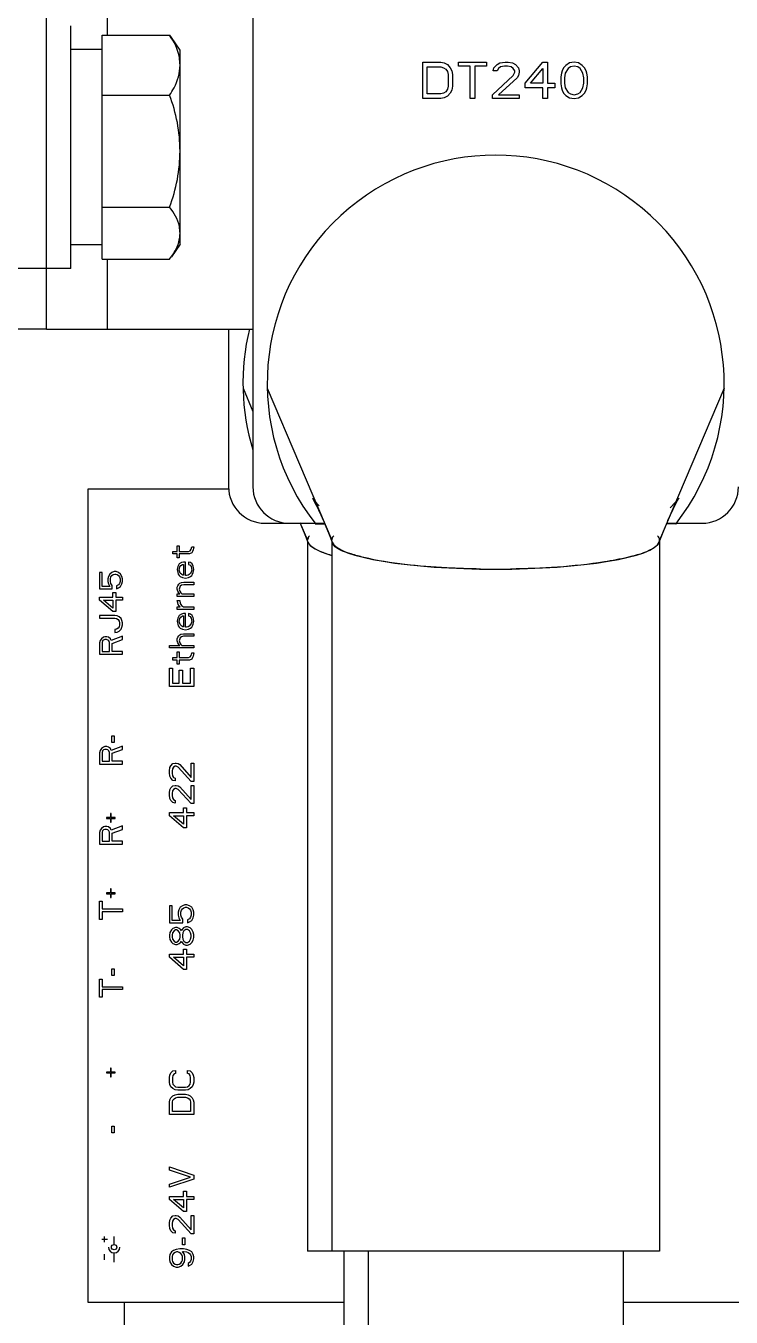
# Model space of a CAD drawing. Extents: x 59521 to 184406, y -1257 to 56672.
# Drawn here: x 80425.5 to 80483.6, y 14144.8 to 14251.2 of the extents above; entities that cross this region are included whole.
import ezdxf

# ---------------------------------------------------------------- set-up
doc = ezdxf.new("R2010")
doc.units = 0
doc.header["$MEASUREMENT"] = 0
doc.layers.get('0').update_dxf_attribs({"linetype": 'CONTINUOUS'})
for name, color, linetype in [('1903-03881_0', 7, 'CONTINUOUS'), ('2401-00532-M10-35HWMC_XZW_0', 7, 'CONTINUOUS'), ('4102-06100_0', 7, 'CONTINUOUS'), ('4217-19512_0', 7, 'CONTINUOUS'), ('DT-240_0', 7, 'CONTINUOUS')]:
    doc.layers.add(name, color=color, linetype=linetype)

# ---------------------------------------------------------------- blocks, each defined once
blk = doc.blocks.new('A$C2059127E')
at = {"color": 87}
blk.add_ellipse((1420.13, 304.92), major_axis=(0, 188.03), ratio=0.950994, dxfattribs=at)
at = {"color": 87, "linetype": 'Continuous'}
blk.add_ellipse((1342.85, 391.29), major_axis=(13.5, 0), ratio=0.176327, start_param=-0.060036, end_param=0.158945, dxfattribs=at)
at = {"layer": '1903-03881_0', "color": 87, "linetype": 'Continuous'}
for p, q in [((1320.88, 395.5), (1309.25, 395.5)), ((1309.25, 395.5), (1309.25, 328.5)), ((1316.62, 390.84), (1316.79, 390.84)), ((1316.62, 390.38), (1316.62, 390.84)), ((1316.79, 390.84), (1316.79, 390.38)), ((1317.76, 390.55), (1317.81, 390.75)), ((1317.81, 390.75), (1317.98, 390.75)), ((1317.98, 390.75), (1317.93, 390.5)), ((1316.27, 390.38), (1316.62, 390.38)), ((1316.27, 390.17), (1316.27, 390.38)), ((1316.62, 390.17), (1316.27, 390.17)), ((1316.62, 389.84), (1316.62, 390.17)), ((1316.79, 389.84), (1316.62, 389.84)), ((1316.79, 390.38), (1317.55, 390.38)), ((1317.64, 390.17), (1316.79, 390.17)), ((1316.79, 390.17), (1316.79, 389.84)), ((1317.55, 390.38), (1317.68, 390.42)), ((1317.81, 390.25), (1317.64, 390.17)), ((1317.68, 390.42), (1317.76, 390.55)), ((1317.89, 390.38), (1317.81, 390.25)), ((1317.93, 390.5), (1317.89, 390.38)), ((1310.43, 388.63), (1310.23, 388.63)), ((1310.23, 388.63), (1310.23, 387.3)), ((1310.43, 387.49), (1310.43, 388.63)), ((1311.23, 388.63), (1311.07, 388.51)), ((1311.43, 388.71), (1311.23, 388.63)), ((1311.59, 388.71), (1311.43, 388.71)), ((1311.79, 388.63), (1311.59, 388.71)), ((1311.95, 388.51), (1311.79, 388.63)), ((1316.66, 389.13), (1316.62, 388.88)), ((1316.62, 388.88), (1316.66, 388.63)), ((1316.79, 389.34), (1316.66, 389.13)), ((1316.66, 388.63), (1316.7, 388.5)), ((1316.96, 389.46), (1316.79, 389.34)), ((1316.79, 388.84), (1316.83, 389.09)), ((1316.83, 388.67), (1316.79, 388.84)), ((1316.83, 389.09), (1316.91, 389.21)), ((1316.87, 388.59), (1316.83, 388.67)), ((1317, 388.46), (1316.87, 388.59)), ((1316.91, 389.21), (1317.04, 389.3)), ((1317.13, 389.5), (1316.96, 389.46)), ((1317.04, 389.3), (1317.13, 389.3)), ((1317.3, 389.5), (1317.13, 389.5)), ((1317.13, 389.3), (1317.13, 388.42)), ((1317.3, 388.38), (1317.3, 389.5)), ((1317.72, 389.46), (1317.55, 389.5)), ((1317.55, 389.5), (1317.55, 389.3)), ((1317.55, 389.3), (1317.68, 389.25)), ((1317.72, 388.59), (1317.59, 388.46)), ((1317.68, 389.25), (1317.76, 389.13)), ((1317.85, 389.34), (1317.72, 389.46)), ((1317.76, 388.67), (1317.72, 388.59)), ((1317.76, 389.13), (1317.81, 388.84)), ((1317.81, 388.84), (1317.76, 388.67)), ((1317.93, 389.17), (1317.85, 389.34)), ((1317.89, 388.5), (1317.93, 388.63)), ((1317.98, 388.88), (1317.93, 389.17)), ((1317.93, 388.63), (1317.98, 388.88)), ((1311.07, 387.49), (1310.43, 387.49)), ((1310.95, 388.31), (1310.91, 388.12)), ((1310.91, 388.12), (1310.91, 387.88)), ((1310.91, 387.88), (1310.95, 387.69)), ((1311.07, 388.51), (1310.95, 388.31)), ((1310.95, 387.69), (1311.07, 387.49)), ((1311.11, 388.12), (1311.15, 388.27)), ((1311.11, 387.88), (1311.11, 388.12)), ((1311.15, 387.73), (1311.11, 387.88)), ((1311.15, 388.27), (1311.23, 388.39)), ((1311.27, 387.57), (1311.15, 387.73)), ((1311.23, 388.39), (1311.35, 388.47)), ((1311.27, 387.3), (1311.27, 387.57)), ((1311.35, 388.47), (1311.47, 388.51)), ((1311.47, 388.51), (1311.55, 388.51)), ((1311.55, 388.51), (1311.67, 388.47)), ((1311.79, 387.61), (1311.63, 387.53)), ((1311.63, 387.53), (1311.63, 387.3)), ((1311.67, 388.47), (1311.79, 388.39)), ((1311.79, 388.39), (1311.87, 388.27)), ((1311.87, 387.73), (1311.79, 387.61)), ((1311.79, 387.37), (1311.95, 387.49)), ((1311.87, 388.27), (1311.91, 388.12)), ((1311.91, 387.88), (1311.87, 387.73)), ((1311.91, 388.12), (1311.91, 387.88)), ((1312.07, 388.31), (1311.95, 388.51)), ((1311.95, 387.49), (1312.07, 387.69)), ((1312.11, 388.12), (1312.07, 388.31)), ((1312.07, 387.69), (1312.11, 387.88)), ((1312.11, 387.88), (1312.11, 388.12)), ((1316.62, 387.42), (1316.66, 387.55)), ((1316.66, 387.55), (1316.74, 387.67)), ((1316.7, 388.5), (1316.79, 388.38)), ((1316.74, 387.67), (1316.83, 387.75)), ((1316.79, 388.38), (1316.87, 388.3)), ((1316.83, 387.75), (1316.96, 387.8)), ((1316.87, 387.5), (1316.83, 387.42)), ((1316.87, 388.3), (1317.04, 388.21)), ((1316.96, 387.59), (1316.87, 387.5)), ((1316.96, 387.8), (1317.17, 387.84)), ((1317.17, 387.63), (1316.96, 387.59)), ((1317.08, 388.42), (1317, 388.46)), ((1317.04, 388.21), (1317.3, 388.17)), ((1317.13, 388.42), (1317.08, 388.42)), ((1317.17, 387.84), (1317.98, 387.84)), ((1317.98, 387.63), (1317.17, 387.63)), ((1317.38, 388.38), (1317.3, 388.38)), ((1317.3, 388.17), (1317.55, 388.21)), ((1317.51, 388.42), (1317.38, 388.38)), ((1317.59, 388.46), (1317.51, 388.42)), ((1317.55, 388.21), (1317.72, 388.3)), ((1317.72, 388.3), (1317.81, 388.38)), ((1317.81, 388.38), (1317.89, 388.5)), ((1317.98, 387.84), (1317.98, 387.63)), ((1310.23, 387.3), (1311.27, 387.3)), ((1310.23, 386.59), (1311.31, 386.59)), ((1310.23, 386.36), (1310.23, 386.59)), ((1311.31, 386.98), (1311.55, 386.98)), ((1311.31, 386.59), (1311.31, 386.98)), ((1311.55, 386.98), (1311.55, 386.59)), ((1311.55, 386.59), (1312.11, 386.59)), ((1311.63, 387.3), (1311.79, 387.37)), ((1312.11, 386.59), (1312.11, 386.36)), ((1316.62, 387.25), (1316.62, 387.42)), ((1316.66, 387.09), (1316.62, 387.25)), ((1316.62, 386.88), (1316.83, 386.88)), ((1316.62, 386.67), (1316.62, 386.88)), ((1317.98, 386.67), (1316.62, 386.67)), ((1316.74, 386.96), (1316.66, 387.09)), ((1316.83, 386.88), (1316.74, 386.96)), ((1316.83, 387.42), (1316.79, 387.25)), ((1316.79, 387.25), (1316.83, 387.09)), ((1316.83, 387.09), (1316.91, 386.96)), ((1316.91, 386.96), (1317, 386.88)), ((1317, 386.88), (1317.98, 386.88)), ((1317.98, 386.88), (1317.98, 386.67)), ((1311.31, 385.42), (1310.23, 386.36)), ((1310.55, 386.36), (1311.31, 386.36)), ((1311.31, 385.69), (1310.55, 386.36)), ((1311.31, 386.36), (1311.31, 385.69)), ((1311.55, 385.42), (1311.31, 385.42)), ((1312.11, 386.36), (1311.55, 386.36)), ((1311.55, 386.36), (1311.55, 385.42)), ((1316.62, 386.34), (1316.83, 386.34)), ((1316.66, 386.13), (1316.62, 386.34)), ((1316.62, 385.8), (1316.87, 385.8)), ((1316.62, 385.59), (1316.62, 385.8)), ((1317.98, 385.59), (1316.62, 385.59)), ((1316.7, 386), (1316.66, 386.13)), ((1316.79, 385.88), (1316.7, 386)), ((1316.87, 385.8), (1316.79, 385.88)), ((1316.83, 386.34), (1316.87, 386.09)), ((1316.87, 386.09), (1316.96, 385.92)), ((1316.96, 385.92), (1317.13, 385.8)), ((1317.13, 385.8), (1317.98, 385.8)), ((1317.98, 385.8), (1317.98, 385.59)), ((1311.47, 385.1), (1310.23, 385.1)), ((1310.23, 385.1), (1310.23, 384.87)), ((1310.23, 384.87), (1311.47, 384.87)), ((1311.67, 385.06), (1311.47, 385.1)), ((1311.47, 384.87), (1311.63, 384.83)), ((1311.63, 384.83), (1311.75, 384.75)), ((1311.83, 384.98), (1311.67, 385.06)), ((1311.75, 384.75), (1311.83, 384.63)), ((1311.99, 384.83), (1311.83, 384.98)), ((1311.83, 384.63), (1311.87, 384.48)), ((1311.87, 384.32), (1311.83, 384.16)), ((1311.87, 384.48), (1311.87, 384.32)), ((1312.07, 384.67), (1311.99, 384.83)), ((1312.11, 384.48), (1312.07, 384.67)), ((1312.07, 384.12), (1312.11, 384.32)), ((1312.11, 384.32), (1312.11, 384.48)), ((1316.66, 384.88), (1316.62, 384.63)), ((1316.62, 384.63), (1316.66, 384.38)), ((1316.79, 385.09), (1316.66, 384.88)), ((1316.66, 384.38), (1316.7, 384.25)), ((1316.96, 385.21), (1316.79, 385.09)), ((1316.79, 384.59), (1316.83, 384.84)), ((1316.83, 384.42), (1316.79, 384.59)), ((1316.83, 384.84), (1316.91, 384.96)), ((1316.87, 384.34), (1316.83, 384.42)), ((1317, 384.21), (1316.87, 384.34)), ((1316.91, 384.96), (1317.04, 385.05)), ((1317.13, 385.25), (1316.96, 385.21)), ((1317.04, 385.05), (1317.13, 385.05)), ((1317.3, 385.25), (1317.13, 385.25)), ((1317.13, 385.05), (1317.13, 384.17)), ((1317.3, 384.13), (1317.3, 385.25)), ((1317.72, 385.21), (1317.55, 385.25)), ((1317.55, 385.25), (1317.55, 385.05)), ((1317.55, 385.05), (1317.68, 385)), ((1317.72, 384.34), (1317.59, 384.21)), ((1317.68, 385), (1317.76, 384.88)), ((1317.85, 385.09), (1317.72, 385.21)), ((1317.76, 384.42), (1317.72, 384.34)), ((1317.76, 384.88), (1317.81, 384.59)), ((1317.81, 384.59), (1317.76, 384.42)), ((1317.93, 384.92), (1317.85, 385.09)), ((1317.89, 384.25), (1317.93, 384.38)), ((1317.98, 384.63), (1317.93, 384.92)), ((1317.93, 384.38), (1317.98, 384.63)), ((1310.55, 383.3), (1310.39, 383.18)), ((1310.67, 383.34), (1310.55, 383.3)), ((1310.83, 383.34), (1310.67, 383.34)), ((1310.95, 383.3), (1310.83, 383.34)), ((1311.11, 383.18), (1310.95, 383.3)), ((1312.11, 383.38), (1311.19, 383.03)), ((1311.63, 383.97), (1311.47, 383.93)), ((1311.47, 383.93), (1311.47, 383.69)), ((1311.47, 383.69), (1311.67, 383.73)), ((1311.75, 384.04), (1311.63, 383.97)), ((1311.67, 383.73), (1311.83, 383.81)), ((1311.83, 384.16), (1311.75, 384.04)), ((1311.83, 383.81), (1311.99, 383.97)), ((1311.99, 383.97), (1312.07, 384.12)), ((1312.11, 383.1), (1312.11, 383.38)), ((1316.62, 383.17), (1316.66, 383.3)), ((1316.66, 383.3), (1316.74, 383.42)), ((1316.7, 384.25), (1316.79, 384.13)), ((1316.74, 383.42), (1316.83, 383.5)), ((1316.79, 384.13), (1316.87, 384.05)), ((1316.83, 383.5), (1316.91, 383.55)), ((1316.87, 383.25), (1316.83, 383.17)), ((1316.87, 384.05), (1317.04, 383.96)), ((1316.96, 383.34), (1316.87, 383.25)), ((1316.91, 383.55), (1317.13, 383.59)), ((1317.13, 383.38), (1316.96, 383.34)), ((1317.08, 384.17), (1317, 384.21)), ((1317.04, 383.96), (1317.3, 383.92)), ((1317.13, 384.17), (1317.08, 384.17)), ((1317.13, 383.59), (1317.98, 383.59)), ((1317.98, 383.38), (1317.13, 383.38)), ((1317.38, 384.13), (1317.3, 384.13)), ((1317.3, 383.92), (1317.55, 383.96)), ((1317.51, 384.17), (1317.38, 384.13)), ((1317.59, 384.21), (1317.51, 384.17)), ((1317.55, 383.96), (1317.72, 384.05)), ((1317.72, 384.05), (1317.81, 384.13)), ((1317.81, 384.13), (1317.89, 384.25)), ((1317.98, 383.59), (1317.98, 383.38)), ((1310.27, 383.03), (1310.23, 382.83)), ((1310.23, 382.83), (1310.23, 381.89)), ((1310.39, 383.18), (1310.27, 383.03)), ((1310.47, 382.99), (1310.43, 382.87)), ((1310.43, 382.87), (1310.43, 382.13)), ((1310.55, 383.07), (1310.47, 382.99)), ((1310.67, 383.1), (1310.55, 383.07)), ((1310.79, 383.1), (1310.67, 383.1)), ((1310.91, 383.07), (1310.79, 383.1)), ((1310.99, 382.99), (1310.91, 383.07)), ((1311.03, 382.87), (1310.99, 382.99)), ((1311.03, 382.13), (1311.03, 382.87)), ((1311.19, 383.03), (1311.11, 383.18)), ((1311.27, 382.79), (1312.11, 383.1)), ((1311.27, 382.13), (1311.27, 382.79)), ((1315.98, 382.63), (1316.83, 382.63)), ((1315.98, 382.42), (1315.98, 382.63)), ((1317.98, 382.42), (1315.98, 382.42)), ((1316.62, 383), (1316.62, 383.17)), ((1316.66, 382.84), (1316.62, 383)), ((1316.74, 382.71), (1316.66, 382.84)), ((1316.83, 382.63), (1316.74, 382.71)), ((1316.83, 383.17), (1316.79, 383)), ((1316.79, 383), (1316.83, 382.84)), ((1316.83, 382.84), (1316.91, 382.71)), ((1316.91, 382.71), (1317, 382.63)), ((1317, 382.63), (1317.98, 382.63)), ((1317.98, 382.63), (1317.98, 382.42)), ((1310.23, 381.89), (1312.11, 381.89)), ((1310.43, 382.13), (1311.03, 382.13)), ((1312.11, 382.13), (1311.27, 382.13)), ((1312.11, 381.89), (1312.11, 382.13)), ((1316.27, 381.63), (1316.62, 381.63)), ((1316.27, 381.42), (1316.27, 381.63)), ((1316.62, 381.42), (1316.27, 381.42)), ((1316.62, 382.09), (1316.79, 382.09)), ((1316.62, 381.63), (1316.62, 382.09)), ((1316.62, 381.09), (1316.62, 381.42)), ((1316.79, 382.09), (1316.79, 381.63)), ((1316.79, 381.63), (1317.55, 381.63)), ((1317.64, 381.42), (1316.79, 381.42)), ((1316.79, 381.42), (1316.79, 381.09)), ((1317.55, 381.63), (1317.68, 381.67)), ((1317.81, 381.5), (1317.64, 381.42)), ((1317.68, 381.67), (1317.76, 381.8)), ((1317.76, 381.8), (1317.81, 382)), ((1317.81, 382), (1317.98, 382)), ((1317.89, 381.63), (1317.81, 381.5)), ((1317.93, 381.75), (1317.89, 381.63)), ((1317.98, 382), (1317.93, 381.75)), ((1315.98, 380.75), (1316.23, 380.75)), ((1315.98, 379.25), (1315.98, 380.75)), ((1316.23, 380.75), (1316.23, 379.5)), ((1316.79, 381.09), (1316.62, 381.09)), ((1316.79, 380.59), (1317.04, 380.59)), ((1316.79, 379.5), (1316.79, 380.59)), ((1317.04, 380.59), (1317.04, 379.5)), ((1317.72, 380.75), (1317.98, 380.75)), ((1317.72, 379.5), (1317.72, 380.75)), ((1317.98, 380.75), (1317.98, 379.25)), ((1317.98, 379.25), (1315.98, 379.25)), ((1316.23, 379.5), (1316.79, 379.5)), ((1317.04, 379.5), (1317.72, 379.5)), ((1311.23, 375.18), (1311.43, 375.18)), ((1311.23, 374.63), (1311.23, 375.18)), ((1311.43, 375.18), (1311.43, 374.63)), ((1310.27, 373.97), (1310.23, 373.77)), ((1310.23, 373.77), (1310.23, 372.83)), ((1310.39, 374.12), (1310.27, 373.97)), ((1310.55, 374.24), (1310.39, 374.12)), ((1310.47, 373.93), (1310.43, 373.81)), ((1310.43, 373.81), (1310.43, 373.07)), ((1310.55, 374.01), (1310.47, 373.93)), ((1310.67, 374.28), (1310.55, 374.24)), ((1310.67, 374.04), (1310.55, 374.01)), ((1310.83, 374.28), (1310.67, 374.28)), ((1310.79, 374.04), (1310.67, 374.04)), ((1310.91, 374.01), (1310.79, 374.04)), ((1310.95, 374.24), (1310.83, 374.28)), ((1310.99, 373.93), (1310.91, 374.01)), ((1311.11, 374.12), (1310.95, 374.24)), ((1311.03, 373.81), (1310.99, 373.93)), ((1311.03, 373.07), (1311.03, 373.81)), ((1311.19, 373.97), (1311.11, 374.12)), ((1312.11, 374.32), (1311.19, 373.97)), ((1311.43, 374.63), (1311.23, 374.63)), ((1311.27, 373.73), (1312.11, 374.04)), ((1311.27, 373.07), (1311.27, 373.73)), ((1312.11, 374.04), (1312.11, 374.32)), ((1310.23, 372.83), (1312.11, 372.83)), ((1310.43, 373.07), (1311.03, 373.07)), ((1312.11, 373.07), (1311.27, 373.07)), ((1312.11, 372.83), (1312.11, 373.07)), ((1316.02, 372.55), (1316.1, 372.71)), ((1316.1, 372.71), (1316.27, 372.88)), ((1316.32, 372.59), (1316.23, 372.46)), ((1316.27, 372.88), (1316.44, 372.92)), ((1316.44, 372.67), (1316.32, 372.59)), ((1316.44, 372.92), (1316.53, 372.92)), ((1316.53, 372.67), (1316.44, 372.67)), ((1316.53, 372.92), (1316.7, 372.88)), ((1316.7, 372.59), (1316.53, 372.67)), ((1316.7, 372.88), (1316.83, 372.8)), ((1317.76, 371.42), (1316.7, 372.59)), ((1316.83, 372.8), (1317.76, 371.75)), ((1317.76, 372.92), (1317.98, 372.92)), ((1317.76, 371.75), (1317.76, 372.92)), ((1317.98, 372.92), (1317.98, 371.42)), ((1315.98, 372.3), (1316.02, 372.55)), ((1315.98, 372.13), (1315.98, 372.3)), ((1316.02, 371.84), (1315.98, 372.13)), ((1316.1, 371.67), (1316.02, 371.84)), ((1316.27, 371.5), (1316.1, 371.67)), ((1316.23, 372.46), (1316.19, 372.25)), ((1316.19, 372.25), (1316.19, 372.09)), ((1316.19, 372.09), (1316.23, 371.88)), ((1316.23, 371.88), (1316.32, 371.75)), ((1316.32, 371.75), (1316.44, 371.67)), ((1316.44, 371.67), (1316.44, 371.46)), ((1315.98, 370.46), (1316.02, 370.71)), ((1315.98, 370.3), (1315.98, 370.46)), ((1316.02, 370.71), (1316.1, 370.88)), ((1316.1, 370.88), (1316.27, 371.05)), ((1316.23, 370.63), (1316.19, 370.42)), ((1316.32, 370.75), (1316.23, 370.63)), ((1316.44, 371.46), (1316.27, 371.5)), ((1316.27, 371.05), (1316.44, 371.09)), ((1316.44, 370.84), (1316.32, 370.75)), ((1316.44, 371.09), (1316.53, 371.09)), ((1316.53, 370.84), (1316.44, 370.84)), ((1316.53, 371.09), (1316.7, 371.05)), ((1316.7, 370.75), (1316.53, 370.84)), ((1316.7, 371.05), (1316.83, 370.96)), ((1317.76, 369.59), (1316.7, 370.75)), ((1316.83, 370.96), (1317.76, 369.92)), ((1317.98, 371.42), (1317.76, 371.42)), ((1317.76, 371.09), (1317.98, 371.09)), ((1317.76, 369.92), (1317.76, 371.09)), ((1317.98, 371.09), (1317.98, 369.59)), ((1316.02, 370), (1315.98, 370.3)), ((1316.1, 369.84), (1316.02, 370)), ((1316.27, 369.67), (1316.1, 369.84)), ((1316.19, 370.42), (1316.19, 370.25)), ((1316.19, 370.25), (1316.23, 370.05)), ((1316.23, 370.05), (1316.32, 369.92)), ((1316.44, 369.63), (1316.27, 369.67)), ((1316.32, 369.92), (1316.44, 369.84)), ((1316.44, 369.84), (1316.44, 369.63)), ((1317.98, 369.59), (1317.76, 369.59)), ((1311.11, 368.44), (1310.79, 368.44)), ((1310.79, 368.44), (1310.79, 368.37)), ((1310.79, 368.37), (1311.11, 368.37)), ((1311.19, 368.76), (1311.11, 368.76)), ((1311.11, 368.76), (1311.11, 368.44)), ((1311.11, 368.37), (1311.11, 368.05)), ((1311.19, 368.44), (1311.19, 368.76)), ((1311.51, 368.44), (1311.19, 368.44)), ((1311.19, 368.37), (1311.51, 368.37)), ((1311.19, 368.05), (1311.19, 368.37)), ((1311.51, 368.37), (1311.51, 368.44)), ((1315.98, 368.84), (1317.13, 368.84)), ((1315.98, 368.59), (1315.98, 368.84)), ((1317.13, 367.59), (1315.98, 368.59)), ((1316.32, 368.59), (1317.13, 368.59)), ((1317.13, 367.88), (1316.32, 368.59)), ((1317.13, 369.25), (1317.38, 369.25)), ((1317.13, 368.84), (1317.13, 369.25)), ((1317.13, 368.59), (1317.13, 367.88)), ((1317.38, 369.25), (1317.38, 368.84)), ((1317.38, 368.84), (1317.98, 368.84)), ((1317.98, 368.59), (1317.38, 368.59)), ((1317.38, 368.59), (1317.38, 367.59)), ((1317.98, 368.84), (1317.98, 368.59)), ((1310.27, 367.39), (1310.23, 367.19)), ((1310.39, 367.54), (1310.27, 367.39)), ((1310.55, 367.66), (1310.39, 367.54)), ((1310.47, 367.35), (1310.43, 367.23)), ((1310.55, 367.43), (1310.47, 367.35)), ((1310.67, 367.7), (1310.55, 367.66)), ((1310.67, 367.46), (1310.55, 367.43)), ((1310.83, 367.7), (1310.67, 367.7)), ((1310.79, 367.46), (1310.67, 367.46)), ((1310.91, 367.43), (1310.79, 367.46)), ((1310.95, 367.66), (1310.83, 367.7)), ((1310.99, 367.35), (1310.91, 367.43)), ((1311.11, 367.54), (1310.95, 367.66)), ((1311.03, 367.23), (1310.99, 367.35)), ((1311.11, 368.05), (1311.19, 368.05)), ((1311.19, 367.39), (1311.11, 367.54)), ((1312.11, 367.74), (1311.19, 367.39)), ((1311.27, 367.15), (1312.11, 367.46)), ((1312.11, 367.46), (1312.11, 367.74)), ((1317.38, 367.59), (1317.13, 367.59)), ((1310.23, 367.19), (1310.23, 366.25)), ((1310.23, 366.25), (1312.11, 366.25)), ((1310.43, 367.23), (1310.43, 366.49)), ((1310.43, 366.49), (1311.03, 366.49)), ((1311.03, 366.49), (1311.03, 367.23)), ((1311.27, 366.49), (1311.27, 367.15)), ((1312.11, 366.49), (1311.27, 366.49)), ((1312.11, 366.25), (1312.11, 366.49)), ((1311.11, 362.24), (1310.79, 362.24)), ((1310.79, 362.24), (1310.79, 362.16)), ((1310.79, 362.16), (1311.11, 362.16)), ((1311.19, 362.55), (1311.11, 362.55)), ((1311.11, 362.55), (1311.11, 362.24)), ((1311.11, 362.16), (1311.11, 361.85)), ((1311.19, 362.24), (1311.19, 362.55)), ((1311.51, 362.24), (1311.19, 362.24)), ((1311.19, 362.16), (1311.51, 362.16)), ((1311.19, 361.85), (1311.19, 362.16)), ((1311.51, 362.16), (1311.51, 362.24)), ((1310.23, 361.53), (1310.43, 361.53)), ((1310.23, 360.04), (1310.23, 361.53)), ((1310.43, 361.53), (1310.43, 360.91)), ((1310.43, 360.91), (1312.11, 360.91)), ((1311.11, 361.85), (1311.19, 361.85)), ((1312.11, 360.91), (1312.11, 360.67)), ((1316.19, 361.17), (1315.98, 361.17)), ((1315.98, 361.17), (1315.98, 359.75)), ((1316.19, 359.96), (1316.19, 361.17)), ((1316.87, 361.05), (1316.74, 360.84)), ((1317.04, 361.17), (1316.87, 361.05)), ((1316.96, 360.8), (1317.04, 360.92)), ((1317.25, 361.25), (1317.04, 361.17)), ((1317.04, 360.92), (1317.17, 361)), ((1317.17, 361), (1317.3, 361.05)), ((1317.42, 361.25), (1317.25, 361.25)), ((1317.3, 361.05), (1317.38, 361.05)), ((1317.38, 361.05), (1317.51, 361)), ((1317.64, 361.17), (1317.42, 361.25)), ((1317.51, 361), (1317.64, 360.92)), ((1317.81, 361.05), (1317.64, 361.17)), ((1317.64, 360.92), (1317.72, 360.8)), ((1317.93, 360.84), (1317.81, 361.05)), ((1310.43, 360.04), (1310.23, 360.04)), ((1312.11, 360.67), (1310.43, 360.67)), ((1310.43, 360.67), (1310.43, 360.04)), ((1316.87, 359.96), (1316.19, 359.96)), ((1316.74, 360.84), (1316.7, 360.63)), ((1316.7, 360.63), (1316.7, 360.38)), ((1316.7, 360.38), (1316.74, 360.17)), ((1316.74, 360.17), (1316.87, 359.96)), ((1316.91, 360.63), (1316.96, 360.8)), ((1316.91, 360.38), (1316.91, 360.63)), ((1316.96, 360.21), (1316.91, 360.38)), ((1317.08, 360.05), (1316.96, 360.21)), ((1317.08, 359.75), (1317.08, 360.05)), ((1317.64, 360.09), (1317.47, 360)), ((1317.47, 360), (1317.47, 359.75)), ((1317.47, 359.75), (1317.64, 359.84)), ((1317.72, 360.21), (1317.64, 360.09)), ((1317.64, 359.84), (1317.81, 359.96)), ((1317.72, 360.8), (1317.76, 360.63)), ((1317.76, 360.38), (1317.72, 360.21)), ((1317.76, 360.63), (1317.76, 360.38)), ((1317.81, 359.96), (1317.93, 360.17)), ((1317.98, 360.63), (1317.93, 360.84)), ((1317.93, 360.17), (1317.98, 360.38)), ((1317.98, 360.38), (1317.98, 360.63)), ((1315.98, 359.75), (1317.08, 359.75)), ((1316.02, 358.96), (1315.98, 358.75)), ((1315.98, 358.75), (1315.98, 358.59)), ((1316.15, 359.17), (1316.02, 358.96)), ((1316.27, 359.3), (1316.15, 359.17)), ((1316.23, 358.92), (1316.19, 358.75)), ((1316.19, 358.75), (1316.19, 358.59)), ((1316.36, 359.09), (1316.23, 358.92)), ((1316.49, 359.38), (1316.27, 359.3)), ((1316.49, 359.17), (1316.36, 359.09)), ((1316.62, 359.38), (1316.49, 359.38)), ((1316.57, 359.17), (1316.49, 359.17)), ((1316.7, 359.09), (1316.57, 359.17)), ((1316.79, 359.3), (1316.62, 359.38)), ((1316.83, 358.92), (1316.7, 359.09)), ((1316.91, 359.17), (1316.79, 359.3)), ((1316.87, 358.75), (1316.83, 358.92)), ((1316.87, 358.59), (1316.87, 358.75)), ((1316.96, 359.09), (1316.91, 359.17)), ((1317, 359.17), (1316.96, 359.09)), ((1317.13, 359.34), (1317, 359.17)), ((1317.08, 358.92), (1317.04, 358.75)), ((1317.04, 358.75), (1317.04, 358.59)), ((1317.17, 359.09), (1317.08, 358.92)), ((1317.34, 359.42), (1317.13, 359.34)), ((1317.34, 359.21), (1317.17, 359.09)), ((1317.47, 359.42), (1317.34, 359.42)), ((1317.47, 359.21), (1317.34, 359.21)), ((1317.68, 359.34), (1317.47, 359.42)), ((1317.64, 359.09), (1317.47, 359.21)), ((1317.72, 358.92), (1317.64, 359.09)), ((1317.81, 359.21), (1317.68, 359.34)), ((1317.76, 358.75), (1317.72, 358.92)), ((1317.76, 358.59), (1317.76, 358.75)), ((1317.93, 359), (1317.81, 359.21)), ((1317.98, 358.8), (1317.93, 359)), ((1317.98, 358.55), (1317.98, 358.8)), ((1315.98, 358.59), (1316.02, 358.38)), ((1316.02, 358.38), (1316.15, 358.17)), ((1316.15, 358.17), (1316.27, 358.05)), ((1316.19, 358.59), (1316.23, 358.42)), ((1316.23, 358.42), (1316.36, 358.25)), ((1316.27, 358.05), (1316.49, 357.96)), ((1316.36, 358.25), (1316.49, 358.17)), ((1316.49, 358.17), (1316.57, 358.17)), ((1316.49, 357.96), (1316.62, 357.96)), ((1316.57, 358.17), (1316.7, 358.25)), ((1316.62, 357.96), (1316.79, 358.05)), ((1316.7, 358.25), (1316.83, 358.42)), ((1316.79, 358.05), (1316.91, 358.17)), ((1316.83, 358.42), (1316.87, 358.59)), ((1316.91, 358.17), (1316.96, 358.25)), ((1316.96, 358.25), (1317, 358.17)), ((1317, 358.17), (1317.13, 358)), ((1317.04, 358.59), (1317.08, 358.42)), ((1317.08, 358.42), (1317.17, 358.25)), ((1317.13, 358), (1317.34, 357.92)), ((1317.17, 358.25), (1317.34, 358.13)), ((1317.34, 358.13), (1317.47, 358.13)), ((1317.34, 357.92), (1317.47, 357.92)), ((1317.47, 358.13), (1317.64, 358.25)), ((1317.47, 357.92), (1317.68, 358)), ((1317.64, 358.25), (1317.72, 358.42)), ((1317.68, 358), (1317.81, 358.13)), ((1317.72, 358.42), (1317.76, 358.59)), ((1317.81, 358.13), (1317.93, 358.34)), ((1317.93, 358.34), (1317.98, 358.55)), ((1315.98, 357.17), (1317.13, 357.17)), ((1315.98, 356.92), (1315.98, 357.17)), ((1317.13, 355.92), (1315.98, 356.92)), ((1316.32, 356.92), (1317.13, 356.92)), ((1317.13, 356.21), (1316.32, 356.92)), ((1317.13, 357.59), (1317.38, 357.59)), ((1317.13, 357.17), (1317.13, 357.59)), ((1317.13, 356.92), (1317.13, 356.21)), ((1317.38, 357.59), (1317.38, 357.17)), ((1317.38, 357.17), (1317.98, 357.17)), ((1317.98, 356.92), (1317.38, 356.92)), ((1317.38, 356.92), (1317.38, 355.92)), ((1317.98, 357.17), (1317.98, 356.92)), ((1311.23, 355.97), (1311.43, 355.97)), ((1311.23, 355.42), (1311.23, 355.97)), ((1311.43, 355.97), (1311.43, 355.42)), ((1317.38, 355.92), (1317.13, 355.92)), ((1310.23, 355.11), (1310.43, 355.11)), ((1310.23, 353.62), (1310.23, 355.11)), ((1310.43, 355.11), (1310.43, 354.48)), ((1310.43, 354.48), (1312.11, 354.48)), ((1311.43, 355.42), (1311.23, 355.42)), ((1312.11, 354.48), (1312.11, 354.25)), ((1310.43, 353.62), (1310.23, 353.62)), ((1312.11, 354.25), (1310.43, 354.25)), ((1310.43, 354.25), (1310.43, 353.62)), ((1311.11, 347.46), (1310.79, 347.46)), ((1310.79, 347.46), (1310.79, 347.39)), ((1310.79, 347.39), (1311.11, 347.39)), ((1311.19, 347.78), (1311.11, 347.78)), ((1311.11, 347.78), (1311.11, 347.46)), ((1311.11, 347.39), (1311.11, 347.07)), ((1311.11, 347.07), (1311.19, 347.07)), ((1311.19, 347.46), (1311.19, 347.78)), ((1311.51, 347.46), (1311.19, 347.46)), ((1311.19, 347.39), (1311.51, 347.39)), ((1311.19, 347.07), (1311.19, 347.39)), ((1311.51, 347.39), (1311.51, 347.46)), ((1315.98, 347), (1316.02, 347.21)), ((1316.02, 347.21), (1316.1, 347.38)), ((1316.1, 347.38), (1316.27, 347.55)), ((1316.27, 347.17), (1316.23, 347)), ((1316.27, 347.55), (1316.49, 347.59)), ((1316.36, 347.3), (1316.27, 347.17)), ((1316.49, 347.34), (1316.36, 347.3)), ((1316.49, 347.59), (1316.49, 347.34)), ((1317.47, 347.59), (1317.68, 347.55)), ((1317.47, 347.34), (1317.47, 347.59)), ((1317.59, 347.3), (1317.47, 347.34)), ((1317.68, 347.17), (1317.59, 347.3)), ((1317.68, 347.55), (1317.85, 347.38)), ((1317.72, 347), (1317.68, 347.17)), ((1317.85, 347.38), (1317.93, 347.21)), ((1317.93, 347.21), (1317.98, 347)), ((1315.98, 346.63), (1315.98, 347)), ((1316.02, 346.42), (1315.98, 346.63)), ((1316.1, 346.25), (1316.02, 346.42)), ((1316.27, 346.09), (1316.1, 346.25)), ((1316.23, 347), (1316.23, 346.63)), ((1316.23, 346.63), (1316.27, 346.46)), ((1316.27, 346.46), (1316.36, 346.34)), ((1316.44, 346), (1316.27, 346.09)), ((1316.36, 346.34), (1316.49, 346.25)), ((1316.66, 345.96), (1316.44, 346)), ((1316.49, 346.25), (1316.66, 346.21)), ((1316.66, 346.21), (1317.3, 346.21)), ((1317.3, 345.96), (1316.66, 345.96)), ((1317.3, 346.21), (1317.47, 346.25)), ((1317.51, 346), (1317.3, 345.96)), ((1317.47, 346.25), (1317.59, 346.34)), ((1317.68, 346.09), (1317.51, 346)), ((1317.59, 346.34), (1317.68, 346.46)), ((1317.68, 346.46), (1317.72, 346.63)), ((1317.85, 346.25), (1317.68, 346.09)), ((1317.72, 346.63), (1317.72, 347)), ((1317.93, 346.42), (1317.85, 346.25)), ((1317.98, 346.63), (1317.93, 346.42)), ((1317.98, 347), (1317.98, 346.63)), ((1315.98, 344.96), (1316.02, 345.17)), ((1315.98, 343.96), (1315.98, 344.96)), ((1316.02, 345.17), (1316.1, 345.34)), ((1316.1, 345.34), (1316.27, 345.5)), ((1316.23, 344.96), (1316.27, 345.13)), ((1316.23, 344.21), (1316.23, 344.96)), ((1316.27, 345.5), (1316.44, 345.59)), ((1316.27, 345.13), (1316.36, 345.25)), ((1316.36, 345.25), (1316.49, 345.34)), ((1316.44, 345.59), (1316.66, 345.63)), ((1316.49, 345.34), (1316.66, 345.38)), ((1316.66, 345.63), (1317.3, 345.63)), ((1316.66, 345.38), (1317.3, 345.38)), ((1317.3, 345.63), (1317.51, 345.59)), ((1317.3, 345.38), (1317.47, 345.34)), ((1317.47, 345.34), (1317.59, 345.25)), ((1317.51, 345.59), (1317.68, 345.5)), ((1317.59, 345.25), (1317.68, 345.13)), ((1317.68, 345.5), (1317.85, 345.34)), ((1317.68, 345.13), (1317.72, 344.96)), ((1317.72, 344.96), (1317.72, 344.21)), ((1317.85, 345.34), (1317.93, 345.17)), ((1317.93, 345.17), (1317.98, 344.96)), ((1317.98, 344.96), (1317.98, 343.96)), ((1317.98, 343.96), (1315.98, 343.96)), ((1317.72, 344.21), (1316.23, 344.21)), ((1311.23, 343), (1311.43, 343)), ((1311.23, 342.45), (1311.23, 343)), ((1311.43, 343), (1311.43, 342.45)), ((1311.43, 342.45), (1311.23, 342.45)), ((1315.98, 339.63), (1317.98, 338.96)), ((1315.98, 339.38), (1315.98, 339.63)), ((1317.72, 338.8), (1315.98, 339.38)), ((1315.98, 338.21), (1317.72, 338.8)), ((1317.98, 338.63), (1315.98, 337.96)), ((1317.98, 338.96), (1317.98, 338.63)), ((1315.98, 337.96), (1315.98, 338.21)), ((1317.13, 337.63), (1317.38, 337.63)), ((1317.13, 337.21), (1317.13, 337.63)), ((1317.38, 337.63), (1317.38, 337.21)), ((1315.98, 337.21), (1317.13, 337.21)), ((1315.98, 336.96), (1315.98, 337.21)), ((1317.13, 335.96), (1315.98, 336.96)), ((1316.32, 336.96), (1317.13, 336.96)), ((1317.13, 336.25), (1316.32, 336.96)), ((1317.13, 336.96), (1317.13, 336.25)), ((1317.38, 337.21), (1317.98, 337.21)), ((1317.98, 336.96), (1317.38, 336.96)), ((1317.38, 336.96), (1317.38, 335.96)), ((1317.98, 337.21), (1317.98, 336.96)), ((1316.02, 335.25), (1316.1, 335.42)), ((1316.1, 335.42), (1316.27, 335.59)), ((1316.27, 335.59), (1316.44, 335.63)), ((1316.44, 335.38), (1316.32, 335.3)), ((1316.44, 335.63), (1316.53, 335.63)), ((1316.53, 335.38), (1316.44, 335.38)), ((1316.53, 335.63), (1316.7, 335.59)), ((1316.7, 335.3), (1316.53, 335.38)), ((1316.7, 335.59), (1316.83, 335.5)), ((1316.83, 335.5), (1317.76, 334.46)), ((1317.38, 335.96), (1317.13, 335.96)), ((1317.76, 335.63), (1317.98, 335.63)), ((1317.76, 334.46), (1317.76, 335.63)), ((1317.98, 335.63), (1317.98, 334.13)), ((1315.98, 335), (1316.02, 335.25)), ((1315.98, 334.84), (1315.98, 335)), ((1316.02, 334.55), (1315.98, 334.84)), ((1316.1, 334.38), (1316.02, 334.55)), ((1316.27, 334.21), (1316.1, 334.38)), ((1316.23, 335.17), (1316.19, 334.96)), ((1316.19, 334.96), (1316.19, 334.8)), ((1316.19, 334.8), (1316.23, 334.59)), ((1316.32, 335.3), (1316.23, 335.17)), ((1316.23, 334.59), (1316.32, 334.46)), ((1316.32, 334.46), (1316.44, 334.38)), ((1316.44, 334.38), (1316.44, 334.17)), ((1317.76, 334.13), (1316.7, 335.3)), ((1310.4, 333.67), (1310.87, 333.67)), ((1310.62, 333.44), (1310.62, 333.91)), ((1311.42, 333.24), (1311.42, 333.91)), ((1316.44, 334.17), (1316.27, 334.21)), ((1317.04, 333.8), (1317.25, 333.8)), ((1317.04, 333.21), (1317.04, 333.8)), ((1317.25, 333.21), (1317.04, 333.21)), ((1317.25, 333.8), (1317.25, 333.21)), ((1317.98, 334.13), (1317.76, 334.13)), ((1310.62, 331.97), (1310.62, 332.44)), ((1311.42, 331.78), (1311.42, 332.54)), ((1316.02, 332.42), (1315.98, 332.21)), ((1315.98, 332.21), (1315.98, 332)), ((1316.15, 332.63), (1316.02, 332.42)), ((1316.32, 332.75), (1316.15, 332.63)), ((1316.23, 332.38), (1316.19, 332.25)), ((1316.19, 332.25), (1316.19, 331.96)), ((1316.32, 332.5), (1316.23, 332.38)), ((1316.53, 332.84), (1316.32, 332.75)), ((1316.44, 332.59), (1316.32, 332.5)), ((1316.57, 332.63), (1316.44, 332.59)), ((1316.83, 332.88), (1316.53, 332.84)), ((1316.66, 332.63), (1316.57, 332.63)), ((1316.79, 332.59), (1316.66, 332.63)), ((1316.91, 332.5), (1316.79, 332.59)), ((1317.13, 332.88), (1316.83, 332.88)), ((1317, 332.38), (1316.91, 332.5)), ((1317.04, 332.25), (1317, 332.38)), ((1317.04, 332.67), (1317.13, 332.67)), ((1317.21, 332.42), (1317.04, 332.67)), ((1317.04, 331.96), (1317.04, 332.25)), ((1317.42, 332.84), (1317.13, 332.88)), ((1317.13, 332.67), (1317.38, 332.63)), ((1317.25, 332.21), (1317.21, 332.42)), ((1317.25, 332), (1317.25, 332.21)), ((1317.38, 332.63), (1317.51, 332.59)), ((1317.64, 332.75), (1317.42, 332.84)), ((1317.51, 332.59), (1317.64, 332.5)), ((1317.81, 332.63), (1317.64, 332.75)), ((1317.64, 332.5), (1317.72, 332.38)), ((1317.72, 332.38), (1317.76, 332.25)), ((1317.76, 332.25), (1317.76, 332)), ((1317.93, 332.42), (1317.81, 332.63)), ((1317.98, 332.21), (1317.93, 332.42)), ((1317.98, 332.05), (1317.98, 332.21)), ((1315.98, 332), (1316.02, 331.8)), ((1316.02, 331.8), (1316.15, 331.59)), ((1316.15, 331.59), (1316.32, 331.46)), ((1316.19, 331.96), (1316.23, 331.84)), ((1316.23, 331.84), (1316.32, 331.71)), ((1316.32, 331.71), (1316.44, 331.63)), ((1316.32, 331.46), (1316.53, 331.38)), ((1316.44, 331.63), (1316.57, 331.59)), ((1316.53, 331.38), (1316.7, 331.38)), ((1316.57, 331.59), (1316.66, 331.59)), ((1316.66, 331.59), (1316.79, 331.63)), ((1316.7, 331.38), (1316.91, 331.46)), ((1316.79, 331.63), (1316.91, 331.71)), ((1316.91, 331.71), (1317, 331.84)), ((1316.91, 331.46), (1317.08, 331.59)), ((1317, 331.84), (1317.04, 331.96)), ((1317.08, 331.59), (1317.21, 331.8)), ((1317.21, 331.8), (1317.25, 332)), ((1317.64, 331.75), (1317.51, 331.67)), ((1317.51, 331.67), (1317.51, 331.46)), ((1317.51, 331.46), (1317.64, 331.5)), ((1317.72, 331.88), (1317.64, 331.75)), ((1317.64, 331.5), (1317.81, 331.63)), ((1317.76, 332), (1317.72, 331.88)), ((1317.81, 331.63), (1317.93, 331.84)), ((1317.93, 331.84), (1317.98, 332.05)), ((1309.25, 328.5), (1330.35, 328.5)), ((1353.35, 328.5), (1378.35, 328.5))]:
    blk.add_line(p, q, dxfattribs=at)
blk.add_circle((1311.42, 333.02), 0.222, dxfattribs=at)
blk.add_arc((1311.42, 333.02), 0.475, 180, 0, dxfattribs=at)
at = {"layer": '2401-00532-M10-35HWMC_XZW_0', "color": 87, "linetype": 'Continuous'}
for p, q in [((1307.85, 413.7), (1307.85, 433.7)), ((1310.45, 432.93), (1315.98, 432.93)), ((1310.45, 414.47), (1310.45, 432.93)), ((1315.98, 432.93), (1316.13, 432.73)), ((1316.85, 431.7), (1316.14, 432.73)), ((1310.45, 431.75), (1307.85, 431.75)), ((1316.85, 415.7), (1316.85, 431.7)), ((1310.45, 427.99), (1315.98, 427.99)), ((1310.45, 418.76), (1315.98, 418.76)), ((1310.45, 415.65), (1307.85, 415.65)), ((1316.85, 415.7), (1316.14, 414.67)), ((1310.45, 414.47), (1315.98, 414.47)), ((1315.98, 414.47), (1316.13, 414.67)), ((1307.85, 413.7), (1305.85, 413.7))]:
    blk.add_line(p, q, dxfattribs=at)
for points, knots in [([(1316.85, 430.46), (1316.85, 430.67), (1316.77, 431.55), (1316.38, 432.39), (1315.98, 432.93)], [0, 0, 0, 0, 0.239482, 1, 1, 1, 1]), ([(1315.98, 427.99), (1316.12, 428.18), (1316.59, 428.92), (1316.85, 429.82), (1316.85, 430.46)], [0, 0, 0, 0, 0.267914, 1, 1, 1, 1]), ([(1316.85, 416.62), (1316.85, 416.8), (1316.77, 417.58), (1316.36, 418.3), (1315.98, 418.76)], [0, 0, 0, 0, 0.235017, 1, 1, 1, 1]), ([(1316.14, 414.67), (1316.25, 414.82), (1316.64, 415.4), (1316.85, 416.11), (1316.85, 416.62)], [0, 0, 0, 0, 0.270854, 1, 1, 1, 1])]:
    blk.add_open_spline(points, degree=3, knots=knots, dxfattribs=at)
for points in [[(1316.85, 423.38), (1316.85, 424.94), (1316.55, 426.53), (1315.98, 427.99)], [(1315.98, 418.76), (1316.55, 420.22), (1316.85, 421.81), (1316.85, 423.38)]]:
    blk.add_open_spline(points, degree=3, dxfattribs=at)
at = {"layer": '4102-06100_0', "color": 87, "linetype": 'Continuous'}
blk.add_line((1312.26, 328.5), (1312.26, 324.45), dxfattribs=at)
at = {"layer": '4217-19512_0', "color": 87, "linetype": 'Continuous'}
for p, q in [((1310.85, 453.75), (1310.85, 432.93)), ((1305.85, 408.7), (1305.85, 449.53)), ((1310.85, 414.47), (1310.85, 408.7)), ((1305.85, 413.7), (1299.85, 413.7)), ((1305.85, 408.7), (1299.85, 408.7)), ((1305.85, 408.7), (1322.85, 408.7))]:
    blk.add_line(p, q, dxfattribs=at)
at = {"layer": 'DT-240_0', "color": 87, "linetype": 'Continuous'}
for p, q in [((1322.85, 448.7), (1322.85, 395.7)), ((1336.85, 430.7), (1338.32, 430.7)), ((1336.85, 427.7), (1336.85, 430.7)), ((1337.22, 430.32), (1338.32, 430.32)), ((1337.22, 428.08), (1337.22, 430.32)), ((1338.32, 430.7), (1338.62, 430.64)), ((1338.32, 430.32), (1338.56, 430.25)), ((1338.56, 430.25), (1338.74, 430.13)), ((1338.62, 430.64), (1338.87, 430.51)), ((1338.74, 430.13), (1338.87, 429.93)), ((1338.87, 430.51), (1339.11, 430.25)), ((1339.11, 430.25), (1339.23, 430)), ((1339.78, 430.7), (1342.1, 430.7)), ((1339.78, 430.38), (1339.78, 430.7)), ((1340.76, 430.38), (1339.78, 430.38)), ((1340.76, 427.7), (1340.76, 430.38)), ((1342.1, 430.38), (1341.13, 430.38)), ((1341.13, 430.38), (1341.13, 427.7)), ((1342.1, 430.7), (1342.1, 430.38)), ((1342.65, 430), (1342.71, 430.25)), ((1342.71, 430.25), (1342.96, 430.51)), ((1342.96, 430.51), (1343.2, 430.64)), ((1343.08, 430.19), (1342.96, 430)), ((1343.26, 430.32), (1343.08, 430.19)), ((1343.2, 430.64), (1343.63, 430.7)), ((1343.57, 430.38), (1343.26, 430.32)), ((1343.81, 430.38), (1343.57, 430.38)), ((1343.63, 430.7), (1343.87, 430.7)), ((1344.12, 430.32), (1343.81, 430.38)), ((1343.87, 430.7), (1344.24, 430.64)), ((1344.3, 430.19), (1344.12, 430.32)), ((1344.24, 430.64), (1344.48, 430.51)), ((1344.42, 430), (1344.3, 430.19)), ((1344.48, 430.51), (1344.73, 430.25)), ((1344.73, 430.25), (1344.79, 430)), ((1345.28, 428.98), (1346.74, 430.7)), ((1345.71, 428.98), (1346.74, 430.19)), ((1346.74, 430.7), (1347.11, 430.7)), ((1346.74, 430.19), (1346.74, 428.98)), ((1347.11, 430.7), (1347.11, 428.98)), ((1348.45, 430.25), (1348.33, 430)), ((1348.64, 430.44), (1348.45, 430.25)), ((1348.82, 430.19), (1348.58, 429.81)), ((1348.94, 430.64), (1348.64, 430.44)), ((1349, 430.32), (1348.82, 430.19)), ((1349.31, 430.7), (1348.94, 430.64)), ((1349.31, 430.38), (1349, 430.32)), ((1349.68, 430.64), (1349.31, 430.7)), ((1349.62, 430.32), (1349.31, 430.38)), ((1349.8, 430.19), (1349.62, 430.32)), ((1349.98, 430.44), (1349.68, 430.64)), ((1350.04, 429.81), (1349.8, 430.19)), ((1350.16, 430.25), (1349.98, 430.44)), ((1350.29, 430), (1350.16, 430.25)), ((1338.87, 429.93), (1338.93, 429.68)), ((1338.93, 429.68), (1338.93, 428.72)), ((1339.23, 430), (1339.29, 429.68)), ((1339.29, 429.68), (1339.29, 428.72)), ((1342.59, 428.02), (1344.3, 429.61)), ((1342.96, 430), (1342.65, 430)), ((1344.61, 429.42), (1343.08, 428.02)), ((1344.3, 429.61), (1344.42, 429.87)), ((1344.42, 429.87), (1344.42, 430)), ((1344.73, 429.61), (1344.61, 429.42)), ((1344.79, 429.87), (1344.73, 429.61)), ((1344.79, 430), (1344.79, 429.87)), ((1348.27, 429.81), (1348.21, 429.49)), ((1348.21, 429.49), (1348.21, 428.91)), ((1348.33, 430), (1348.27, 429.81)), ((1348.58, 429.81), (1348.52, 429.42)), ((1348.52, 429.42), (1348.52, 428.98)), ((1350.1, 429.42), (1350.04, 429.81)), ((1350.1, 428.98), (1350.1, 429.42)), ((1350.35, 429.81), (1350.29, 430)), ((1350.41, 429.49), (1350.35, 429.81)), ((1350.41, 428.91), (1350.41, 429.49)), ((1338.32, 428.08), (1337.22, 428.08)), ((1338.56, 428.15), (1338.32, 428.08)), ((1338.74, 428.27), (1338.56, 428.15)), ((1338.87, 428.47), (1338.74, 428.27)), ((1338.93, 428.72), (1338.87, 428.47)), ((1339.11, 428.15), (1338.87, 427.89)), ((1339.23, 428.4), (1339.11, 428.15)), ((1339.29, 428.72), (1339.23, 428.4)), ((1342.59, 427.7), (1342.59, 428.02)), ((1343.08, 428.02), (1344.79, 428.02)), ((1344.79, 428.02), (1344.79, 427.7)), ((1345.28, 428.59), (1345.28, 428.98)), ((1346.74, 428.59), (1345.28, 428.59)), ((1346.74, 428.98), (1345.71, 428.98)), ((1346.74, 427.7), (1346.74, 428.59)), ((1347.11, 428.98), (1347.72, 428.98)), ((1347.72, 428.59), (1347.11, 428.59)), ((1347.11, 428.59), (1347.11, 427.7)), ((1347.72, 428.98), (1347.72, 428.59)), ((1348.21, 428.91), (1348.27, 428.59)), ((1348.27, 428.59), (1348.33, 428.4)), ((1348.33, 428.4), (1348.45, 428.15)), ((1348.45, 428.15), (1348.64, 427.96)), ((1348.52, 428.98), (1348.58, 428.59)), ((1348.58, 428.59), (1348.82, 428.21)), ((1348.64, 427.96), (1348.94, 427.76)), ((1348.82, 428.21), (1349, 428.08)), ((1349, 428.08), (1349.31, 428.02)), ((1349.31, 428.02), (1349.62, 428.08)), ((1349.62, 428.08), (1349.8, 428.21)), ((1349.68, 427.76), (1349.98, 427.96)), ((1349.8, 428.21), (1350.04, 428.59)), ((1349.98, 427.96), (1350.16, 428.15)), ((1350.04, 428.59), (1350.1, 428.98)), ((1350.16, 428.15), (1350.29, 428.4)), ((1350.29, 428.4), (1350.35, 428.59)), ((1350.35, 428.59), (1350.41, 428.91)), ((1338.32, 427.7), (1336.85, 427.7)), ((1338.62, 427.76), (1338.32, 427.7)), ((1338.87, 427.89), (1338.62, 427.76)), ((1341.13, 427.7), (1340.76, 427.7)), ((1344.79, 427.7), (1342.59, 427.7)), ((1347.11, 427.7), (1346.74, 427.7)), ((1348.94, 427.76), (1349.31, 427.7)), ((1349.31, 427.7), (1349.68, 427.76)), ((1320.85, 408.7), (1320.85, 395.7)), ((1322.04, 403.83), (1322.85, 401.91)), ((1324.04, 403.83), (1329.35, 391.29)), ((1361.66, 403.83), (1356.35, 391.29)), ((1323.85, 392.7), (1325.85, 392.7)), ((1325.85, 392.7), (1328.73, 392.7)), ((1326.73, 392.75), (1327.35, 391.29)), ((1326.73, 392.75), (1327.07, 391.91)), ((1327.07, 391.91), (1327.38, 391.13)), ((1328.03, 392.63), (1328.73, 392.64)), ((1328.73, 392.75), (1329.07, 391.91)), ((1329.07, 391.91), (1329.38, 391.13)), ((1356.32, 391.13), (1356.64, 391.95)), ((1356.64, 391.95), (1356.97, 392.75)), ((1356.97, 392.7), (1359.85, 392.7)), ((1357.67, 392.63), (1356.97, 392.64)), ((1327.38, 391.13), (1327.35, 391.29)), ((1327.35, 391.21), (1327.35, 332.7)), ((1329.38, 391.13), (1329.35, 391.29)), ((1329.35, 391.21), (1329.35, 332.7)), ((1356.35, 391.29), (1356.32, 391.13)), ((1356.35, 391.21), (1356.35, 332.7)), ((1329.35, 332.7), (1327.35, 332.7)), ((1356.35, 332.7), (1329.35, 332.7)), ((1330.35, 332.7), (1330.35, 171.7)), ((1332.35, 332.7), (1332.35, 171.7)), ((1353.35, 332.7), (1353.35, 171.7))]:
    blk.add_line(p, q, dxfattribs=at)
for points in [[(1327.81, 394.7), (1327.77, 394.76), (1327.79, 394.72), (1327.91, 394.5), (1328.07, 394.19), (1328.26, 393.81), (1328.46, 393.38), (1328.67, 392.9)], [(1328.31, 394.12), (1327.93, 394.55), (1327.81, 394.7)], [(1357.04, 392.91), (1357.25, 393.4), (1357.46, 393.85), (1357.66, 394.25), (1357.82, 394.57), (1357.9, 394.7)], [(1357.9, 394.7), (1357.93, 394.76), (1357.9, 394.72), (1357.67, 394.42), (1357.23, 393.97)]]:
    blk.add_lwpolyline(points, dxfattribs=at)
for centre, radius, start, end in [((1342.85, 404.22), 18.82, 321.9783, 218.0217), ((1340.85, 404.22), 18.82, 166.2345, 196.925), ((1340.85, 404.22), 18.82, 166.1794, 166.2345), ((1323.85, 395.7), 3, 180, 270), ((1325.85, 395.7), 3, 180, 270), ((1359.85, 395.7), 3, 270, 0), ((1342.85, 465.16), 76.25, 269.0579, 270.9128)]:
    blk.add_arc(centre, radius, start, end, dxfattribs=at)
for centre, start_param, end_param in [((1340.85, 391.29), 9.266387, 9.424778), ((1340.85, 391.29), -3.083707, -3.081564), ((1340.85, 391.29), 3.201621, 3.692691), ((1342.85, 391.29), 9.266387, 9.424778), ((1342.85, 391.29), -3.083707, -3.081564), ((1342.85, 391.29), 3.201621, 6.22315), ((1342.85, 391.29), 0, 0.159572)]:
    blk.add_ellipse(centre, major_axis=(13.5, 0), ratio=0.176327, start_param=start_param, end_param=end_param, dxfattribs=at)
for points, knots in [([(1327.35, 391.29), (1327.35, 391.35), (1327.38, 391.49), (1327.47, 391.61), (1327.52, 391.67)], [0, 0, 0, 0, 0.460563, 1, 1, 1, 1]), ([(1328.28, 390.42), (1328.06, 390.52), (1327.72, 390.69), (1327.44, 390.99), (1327.38, 391.13)], [0, 0, 0, 0, 0.59907, 1, 1, 1, 1]), ([(1329.35, 391.29), (1329.35, 391.35), (1329.38, 391.49), (1329.47, 391.61), (1329.52, 391.67)], [0, 0, 0, 0, 0.460563, 1, 1, 1, 1]), ([(1331.98, 389.88), (1331.63, 389.96), (1330.76, 390.23), (1329.6, 390.55), (1329.38, 391.13)], [0, 0, 0, 0, 0.364807, 1, 1, 1, 1]), ([(1356.12, 390.85), (1356.01, 390.75), (1355.28, 390.27), (1354.42, 390.04), (1353.72, 389.88)], [0, 0, 0, 0, 0.171584, 1, 1, 1, 1]), ([(1356.32, 391.13), (1356.3, 391.08), (1356.24, 390.98), (1356.16, 390.89), (1356.12, 390.85)], [0, 0, 0, 0, 0.461581, 1, 1, 1, 1]), ([(1329.34, 390.04), (1329.15, 390.1), (1328.79, 390.21), (1328.43, 390.35), (1328.28, 390.42)], [0, 0, 0, 0, 0.538393, 1, 1, 1, 1]), ([(1341.6, 388.92), (1340.67, 388.93), (1337.45, 389.06), (1334.21, 389.34), (1331.98, 389.88)], [0, 0, 0, 0, 0.288047, 1, 1, 1, 1]), ([(1353.72, 389.88), (1353.09, 389.73), (1349.9, 389.14), (1346.65, 388.96), (1344.06, 388.92)], [0, 0, 0, 0, 0.201581, 1, 1, 1, 1])]:
    blk.add_open_spline(points, degree=3, knots=knots, dxfattribs=at)

msp = doc.modelspace()

# ---------------------------------------------------------------- block references
at = {"color": 3}
msp.add_blockref('A$C2059127E', (79121.361, 13817.528), dxfattribs=at)

doc.saveas('drawing.dxf')
